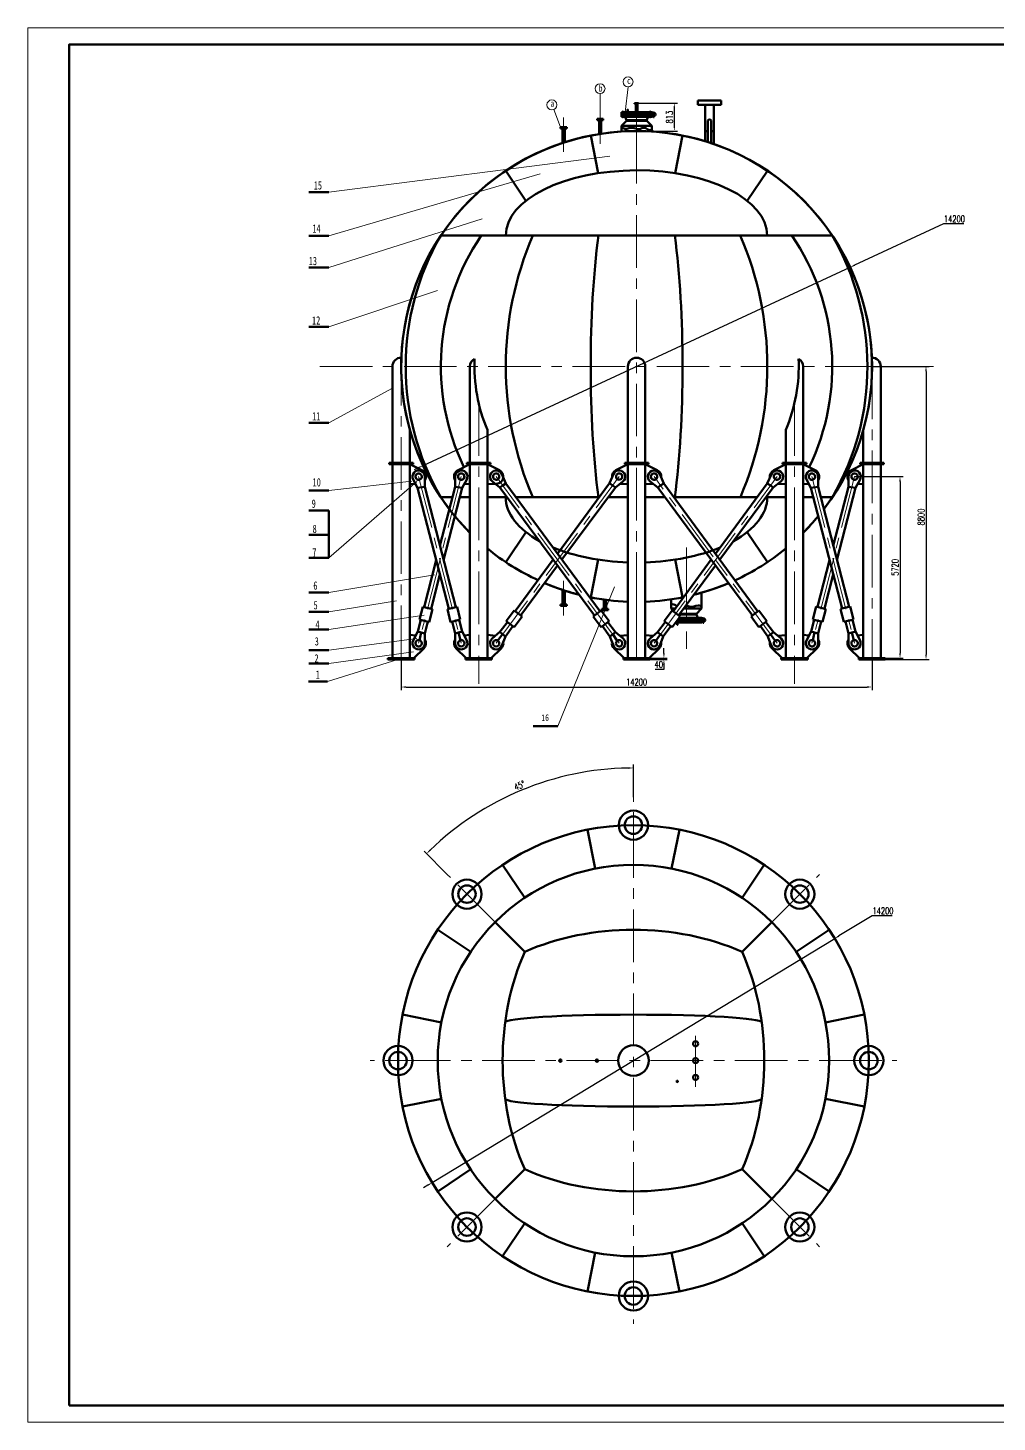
# Model space of a CAD drawing. Header units: millimetres. Extents: x 29964 to 31153, y 1868 to 2709.
# Drawn here: x 29964 to 30549, y 1868 to 2709 of the extents above; entities that cross this region are included whole.
import ezdxf

# ---------------------------------------------------------------- set-up
doc = ezdxf.new("R2010")
doc.units = ezdxf.units.MM
doc.linetypes.add('CENTER', pattern=[50.8, 31.75, -6.35, 6.35, -6.35])
doc.layers.get('0').update_dxf_attribs({"lineweight": 18})
doc.layers.get('Defpoints').update_dxf_attribs({"lineweight": 18})
for name, color, linetype, lineweight in [('中心线', 80, 'CENTER', 18), ('尺寸线', 7, 'Continuous', 18), ('文字', 7, 'Continuous', 18), ('轮廓线', 170, 'Continuous', 50)]:
    doc.layers.add(name, color=color, linetype=linetype, lineweight=lineweight)
doc.styles.add('技术说明', font='txt.shx', dxfattribs={"width": 0.7, "height": 4, "bigfont": 'gbcbig.shx'})
doc.styles.add('技术说明文字', font='txt.shx', dxfattribs={"width": 0.7, "height": 4})
doc.styles.add('标住', font='txt.shx', dxfattribs={"width": 0.7, "height": 5, "bigfont": 'gbcbig.shx'})
doc.dimstyles.new('副本 ISO-25', dxfattribs={"dimtxt": 4, "dimasz": 3, "dimexe": 2, "dimexo": 0, "dimgap": 1, "dimtad": 1, "dimtoh": 1, "dimdsep": 46, "dimtxsty": '技术说明文字', "dimcen": 0, "dimadec": 0, "dimazin": 0, "dimtfac": 1, "dimtmove": 0, "dimatfit": 3, "dimfxl": 0, "dimarcsym": 0})

# ---------------------------------------------------------------- blocks, each defined once
blk = doc.blocks.new('*D18')
at = {"layer": 'Defpoints', "color": 0}
for p in [(30473.09, 2505.12), (30481.09, 2328.32), (30505.66, 2328.32)]:
    blk.add_point(p, dxfattribs=at)
at = {"layer": '尺寸线', "color": 0, "lineweight": -2}
for p, q in [((30473.09, 2505.12), (30507.66, 2505.12)), ((30505.66, 2502.12), (30505.66, 2331.32)), ((30481.09, 2328.32), (30507.66, 2328.32))]:
    blk.add_line(p, q, dxfattribs=at)
at = {"layer": '尺寸线', "color": 0}
for points in [[(30505.16, 2502.12), (30506.16, 2502.12), (30505.66, 2505.12)], [(30505.16, 2331.32), (30506.16, 2331.32), (30505.66, 2328.32)]]:
    blk.add_solid(points, dxfattribs=at)
at = {"layer": '尺寸线', "color": 0, "insert": (30502.66, 2414.28), "char_height": 4, "attachment_point": 5, "rotation": 90, "style": '技术说明文字'}
blk.add_mtext('8800', dxfattribs=at)
blk = doc.blocks.new('*D19')
at = {"layer": 'Defpoints', "color": 0}
for p in [(30459.89, 2564.93), (30202.3, 2445.31)]:
    blk.add_point(p, dxfattribs=at)
at = {"layer": '尺寸线', "color": 0, "lineweight": -2}
for p, q in [((30516.19, 2591.07), (30462.61, 2566.19)), ((30528.39, 2591.07), (30516.19, 2591.07)), ((30202.3, 2445.31), (30459.89, 2564.93)), ((30199.58, 2444.05), (30196.86, 2442.79))]:
    blk.add_line(p, q, dxfattribs=at)
at = {"layer": '尺寸线', "color": 0}
for points in [[(30462.4, 2566.64), (30462.82, 2565.74), (30459.89, 2564.93)], [(30199.37, 2444.5), (30199.79, 2443.6), (30202.3, 2445.31)]]:
    blk.add_solid(points, dxfattribs=at)
at = {"layer": '尺寸线', "color": 0, "insert": (30522.79, 2594.07), "char_height": 4, "attachment_point": 5, "style": '技术说明文字'}
blk.add_mtext('14200', dxfattribs=at)
blk = doc.blocks.new('*D20')
at = {"layer": 'Defpoints', "color": 0}
for p in [(30462.57, 2438.66), (30481.09, 2329.12), (30489.98, 2329.12)]:
    blk.add_point(p, dxfattribs=at)
at = {"layer": '尺寸线', "color": 0, "lineweight": -2}
for p, q in [((30462.57, 2438.66), (30491.98, 2438.66)), ((30489.98, 2435.66), (30489.98, 2332.12)), ((30481.09, 2329.12), (30491.98, 2329.12))]:
    blk.add_line(p, q, dxfattribs=at)
at = {"layer": '尺寸线', "color": 0}
for points in [[(30489.48, 2435.66), (30490.48, 2435.66), (30489.98, 2438.66)], [(30489.48, 2332.12), (30490.48, 2332.12), (30489.98, 2329.12)]]:
    blk.add_solid(points, dxfattribs=at)
at = {"layer": '尺寸线', "color": 0, "insert": (30486.98, 2383.89), "char_height": 4, "attachment_point": 5, "rotation": 90, "style": '技术说明文字'}
blk.add_mtext('5720', dxfattribs=at)
blk = doc.blocks.new('*D21')
at = {"layer": 'Defpoints', "color": 0}
for p in [(30339.09, 2329.12), (30339.09, 2328.32), (30347.57, 2328.32)]:
    blk.add_point(p, dxfattribs=at)
at = {"layer": '尺寸线', "color": 0, "lineweight": -2}
for p, q in [((30347.57, 2332.12), (30347.57, 2335.12)), ((30339.09, 2329.12), (30349.57, 2329.12)), ((30339.09, 2328.32), (30349.57, 2328.32)), ((30347.57, 2322.32), (30342.37, 2322.32)), ((30347.57, 2329.12), (30347.57, 2328.32)), ((30347.57, 2325.32), (30347.57, 2322.32))]:
    blk.add_line(p, q, dxfattribs=at)
at = {"layer": '尺寸线', "color": 0}
for points in [[(30347.07, 2332.12), (30348.07, 2332.12), (30347.57, 2329.12)], [(30347.07, 2325.32), (30348.07, 2325.32), (30347.57, 2328.32)]]:
    blk.add_solid(points, dxfattribs=at)
at = {"layer": '尺寸线', "color": 0, "insert": (30344.47, 2325.32), "char_height": 4, "attachment_point": 5, "style": '技术说明文字'}
blk.add_mtext('40', dxfattribs=at)
blk = doc.blocks.new('*D22')
at = {"layer": 'Defpoints', "color": 0}
for p in [(30189.09, 2329.12), (30473.09, 2329.12), (30473.09, 2311.75)]:
    blk.add_point(p, dxfattribs=at)
at = {"layer": '尺寸线', "color": 0, "lineweight": -2}
for p, q in [((30189.09, 2329.12), (30189.09, 2309.75)), ((30473.09, 2329.12), (30473.09, 2309.75)), ((30192.09, 2311.75), (30470.09, 2311.75))]:
    blk.add_line(p, q, dxfattribs=at)
at = {"layer": '尺寸线', "color": 0}
for points in [[(30192.09, 2312.25), (30192.09, 2311.25), (30189.09, 2311.75)], [(30470.09, 2312.25), (30470.09, 2311.25), (30473.09, 2311.75)]]:
    blk.add_solid(points, dxfattribs=at)
at = {"layer": '尺寸线', "color": 0, "insert": (30331.09, 2314.75), "char_height": 4, "attachment_point": 5, "style": '技术说明文字'}
blk.add_mtext('14200', dxfattribs=at)
blk = doc.blocks.new('*D23')
at = {"layer": 'Defpoints', "color": 0}
for p in [(30283.5, 2256.89), (30329.18, 2245.26), (30329.18, 2204.48), (30216.85, 2198.73), (30245.69, 2169.9)]:
    blk.add_point(p, dxfattribs=at)
at = {"layer": '尺寸线', "color": 0, "lineweight": -2}
for p, q in [((30329.18, 2245.26), (30329.18, 2264.91)), ((30216.85, 2198.73), (30202.96, 2212.63))]:
    blk.add_line(p, q, dxfattribs=at)
blk.add_arc((30329.18, 2086.41), 176.49, 90.97391, 134.02609, dxfattribs=at)
at = {"layer": '尺寸线', "color": 0}
for points in [[(30326.17, 2263.38), (30326.18, 2262.38), (30329.18, 2262.91)], [(30206.87, 2212.96), (30206.17, 2213.67), (30204.38, 2211.21)]]:
    blk.add_solid(points, dxfattribs=at)
at = {"layer": '尺寸线', "color": 0, "insert": (30260.45, 2252.34), "char_height": 4, "attachment_point": 5, "rotation": 22.5, "style": '技术说明文字'}
blk.add_mtext('45°', dxfattribs=at)
blk = doc.blocks.new('*D24')
at = {"layer": 'Defpoints', "color": 0}
for p in [(30331.09, 2663.92), (30331.09, 2647.12), (30353.85, 2647.12)]:
    blk.add_point(p, dxfattribs=at)
at = {"layer": '尺寸线', "color": 0, "lineweight": -2}
for p, q in [((30331.09, 2663.92), (30355.85, 2663.92)), ((30353.85, 2660.92), (30353.85, 2650.12)), ((30331.09, 2647.12), (30355.85, 2647.12))]:
    blk.add_line(p, q, dxfattribs=at)
at = {"layer": '尺寸线', "color": 0}
for points in [[(30353.35, 2660.92), (30354.35, 2660.92), (30353.85, 2663.92)], [(30353.35, 2650.12), (30354.35, 2650.12), (30353.85, 2647.12)]]:
    blk.add_solid(points, dxfattribs=at)
at = {"layer": '尺寸线', "color": 0, "insert": (30350.85, 2655.52), "char_height": 4, "attachment_point": 5, "rotation": 90, "style": '技术说明文字'}
blk.add_mtext('813', dxfattribs=at)
blk = doc.blocks.new('*D41')
at = {"layer": 'Defpoints', "color": 0}
for p in [(30450.61, 2160.02), (30207.75, 2012.8)]:
    blk.add_point(p, dxfattribs=at)
at = {"layer": '文字', "color": 0, "lineweight": -2}
for p, q in [((30473.12, 2173.67), (30453.17, 2161.58)), ((30485.32, 2173.67), (30473.12, 2173.67)), ((30207.75, 2012.8), (30450.61, 2160.02)), ((30205.18, 2011.24), (30202.62, 2009.69))]:
    blk.add_line(p, q, dxfattribs=at)
at = {"layer": '文字', "color": 0}
for points in [[(30452.91, 2162.01), (30453.43, 2161.15), (30450.61, 2160.02)], [(30204.92, 2011.67), (30205.44, 2010.82), (30207.75, 2012.8)]]:
    blk.add_solid(points, dxfattribs=at)
at = {"layer": '文字', "color": 0, "insert": (30479.72, 2176.67), "char_height": 4, "attachment_point": 5, "style": '技术说明文字'}
blk.add_mtext('14200', dxfattribs=at)

msp = doc.modelspace()

# ---------------------------------------------------------------- linework, layer by layer
for p, q in [((30309.098, 2654.41), (30309.098, 2669.608)), ((30324.253, 2658.563), (30325.937, 2673.766)), ((30285.213, 2649.434), (30281.08, 2660.085)), ((30315.002, 2632.048), (30145.424, 2610.315)), ((30272.837, 2621.332), (30145.424, 2583.882)), ((30237.984, 2594.137), (30145.424, 2564.838)), ((30210.96, 2550.953), (30145.424, 2529.058)), ((30183.834, 2491.985), (30145.424, 2471.075)), ((30195.482, 2435.83), (30145.424, 2430.308)), ((30198.449, 2435.69), (30145.424, 2389.694)), ((30209.159, 2379.468), (30145.424, 2368.714)), ((30186.198, 2363.812), (30145.424, 2357.153)), ((30202.969, 2355.054), (30145.424, 2346.339)), ((30198.627, 2340.962), (30145.424, 2333.905)), ((30196.457, 2332.867), (30145.424, 2325.945)), ((30187.041, 2328.319), (30144.728, 2315.084))]:
    msp.add_line(p, q)
msp.add_lwpolyline([(29963.923, 1868.331), (31152.923, 1868.331), (31152.923, 2709.331), (29963.923, 2709.331)], close=True)
for centre in [(30309.059, 2672.674), (30325.937, 2676.766), (30279.994, 2662.881)]:
    msp.add_circle(centre, 3)
at = {"layer": '中心线'}
for p, q in [((30309.098, 2639.444), (30309.098, 2660.298)), ((30322.863, 2659.4), (30322.863, 2654.862)), ((30325.687, 2660.492), (30325.687, 2658.15)), ((30331.087, 2647.119), (30331.087, 2663.921)), ((30339.312, 2659.4), (30339.312, 2654.862)), ((30341.461, 2658.486), (30341.461, 2654.792)), ((30287.095, 2634.468), (30287.095, 2655.321)), ((30340.492, 2657.061), (30342.074, 2657.061)), ((30331.094, 2647.119), (30331.094, 2363.119)), ((30140, 2505.119), (30510.239, 2505.119)), ((30189.094, 2329.119), (30189.094, 2505.119)), ((30473.094, 2505.119), (30473.094, 2313.702)), ((30235.852, 2482.941), (30235.852, 2313.702)), ((30426.335, 2482.941), (30426.335, 2313.702)), ((30199.621, 2438.661), (30225.316, 2338.148)), ((30225.324, 2438.661), (30199.629, 2338.148)), ((30320.566, 2338.119), (30246.38, 2438.661)), ((30246.388, 2338.148), (30320.573, 2438.69)), ((30341.621, 2338.119), (30415.807, 2438.661)), ((30377.339, 2390.254), (30341.621, 2438.661)), ((30436.863, 2438.661), (30462.558, 2338.148)), ((30462.566, 2438.661), (30436.871, 2338.148)), ((30361.094, 2395.992), (30361.094, 2334.853)), ((30415.807, 2338.119), (30378.714, 2388.39)), ((30287.095, 2375.771), (30287.095, 2354.918)), ((30311.97, 2364.858), (30311.97, 2358.198)), ((30361.094, 2366.325), (30361.094, 2350.745)), ((30311.97, 2349.769), (30311.97, 2349.579)), ((30355.694, 2348.813), (30355.694, 2351.156)), ((30370.501, 2352.067), (30372.084, 2352.067)), ((30371.47, 2353.491), (30371.47, 2349.797)), ((30329.177, 2204.48), (30329.177, 2245.261)), ((30329.177, 2228.411), (30329.177, 1944.411)), ((30245.69, 2169.898), (30216.854, 2198.735)), ((30412.664, 2169.898), (30441.501, 2198.735)), ((30366.673, 2101.32), (30366.673, 2070.659)), ((30211.109, 2086.411), (30170.328, 2086.411)), ((30187.177, 2086.411), (30471.177, 2086.411)), ((30447.246, 2086.411), (30488.027, 2086.411)), ((30245.69, 2002.924), (30216.854, 1974.088)), ((30412.664, 2002.924), (30441.501, 1974.088)), ((30329.177, 1968.343), (30329.177, 1927.562))]:
    msp.add_line(p, q, dxfattribs=at)
at = {"layer": '尺寸线'}
msp.add_line((30331.094, 2363.119), (30331.094, 2329.119), dxfattribs=at)
at = {"layer": '文字'}
msp.add_line((30317.802, 2372.163), (30283.551, 2288.166), dxfattribs=at)
at = {"layer": '轮廓线'}
for p, q in [((30321.895, 2657.197), (30321.895, 2658.563)), ((30321.895, 2658.563), (30331.087, 2658.563)), ((30325.527, 2658.563), (30325.527, 2659.846)), ((30325.527, 2659.846), (30325.847, 2659.846)), ((30325.847, 2659.846), (30325.847, 2658.563)), ((30330.607, 2663.921), (30329.869, 2663.921)), ((30329.869, 2663.921), (30329.869, 2663.473)), ((30329.869, 2663.473), (30331.087, 2663.473)), ((30330.607, 2663.921), (30331.087, 2663.921)), ((30330.607, 2658.563), (30330.607, 2663.473)), ((30331.087, 2658.563), (30330.607, 2658.563)), ((30331.567, 2663.921), (30331.087, 2663.921)), ((30332.305, 2663.473), (30331.087, 2663.473)), ((30340.28, 2658.563), (30331.087, 2658.563)), ((30331.567, 2663.921), (30332.305, 2663.921)), ((30331.567, 2658.563), (30331.567, 2663.473)), ((30332.305, 2663.921), (30332.305, 2663.473)), ((30340.276, 2658.561), (30341.793, 2658.052)), ((30340.28, 2657.197), (30340.28, 2658.563)), ((30372.543, 2665.477), (30368.037, 2665.477)), ((30368.037, 2665.477), (30368.037, 2662.861)), ((30368.037, 2662.861), (30372.543, 2662.861)), ((30372.543, 2665.477), (30377.646, 2665.477)), ((30372.543, 2662.861), (30372.543, 2640.935)), ((30377.646, 2662.861), (30372.543, 2662.861)), ((30377.646, 2665.477), (30382.152, 2665.477)), ((30377.646, 2662.861), (30377.646, 2639.272)), ((30382.152, 2662.861), (30377.646, 2662.861)), ((30382.152, 2665.477), (30382.152, 2662.861)), ((30286.415, 2649.434), (30285.213, 2649.434)), ((30285.213, 2649.434), (30285.213, 2648.736)), ((30287.776, 2649.434), (30286.415, 2649.434)), ((30287.776, 2649.434), (30288.977, 2649.434)), ((30288.977, 2649.434), (30288.977, 2648.736)), ((30308.417, 2654.41), (30307.216, 2654.41)), ((30307.216, 2654.41), (30307.216, 2653.713)), ((30307.216, 2653.713), (30308.417, 2653.713)), ((30309.778, 2654.41), (30308.417, 2654.41)), ((30308.417, 2653.713), (30308.417, 2645.297)), ((30308.417, 2653.713), (30309.778, 2653.713)), ((30308.417, 2649.469), (30308.818, 2649.469)), ((30308.818, 2645.361), (30308.818, 2651.082)), ((30309.378, 2645.449), (30309.378, 2651.082)), ((30309.378, 2649.469), (30309.778, 2649.469)), ((30309.778, 2654.41), (30310.98, 2654.41)), ((30309.778, 2653.713), (30309.778, 2645.51)), ((30310.98, 2653.713), (30309.778, 2653.713)), ((30310.98, 2654.41), (30310.98, 2653.713)), ((30323.708, 2657.197), (30321.895, 2657.197)), ((30331.095, 2657.107), (30321.895, 2657.107)), ((30321.895, 2657.107), (30321.895, 2655.741)), ((30323.708, 2657.067), (30321.895, 2657.067)), ((30321.895, 2655.741), (30331.087, 2655.741)), ((30324.999, 2653.341), (30321.895, 2650.237)), ((30321.895, 2646.821), (30321.895, 2650.237)), ((30321.895, 2650.237), (30340.295, 2650.237)), ((30323.708, 2657.107), (30323.708, 2657.197)), ((30323.708, 2657.197), (30331.087, 2657.197)), ((30323.708, 2657.107), (30323.708, 2657.067)), ((30324.999, 2653.741), (30324.165, 2655.741)), ((30324.999, 2653.341), (30324.999, 2653.741)), ((30324.999, 2653.741), (30337.191, 2653.741)), ((30331.095, 2653.341), (30324.999, 2653.341)), ((30331.08, 2657.107), (30340.28, 2657.107)), ((30338.466, 2657.197), (30331.087, 2657.197)), ((30340.28, 2655.741), (30331.087, 2655.741)), ((30331.095, 2653.341), (30337.191, 2653.341)), ((30337.191, 2653.788), (30338.009, 2655.794)), ((30337.191, 2653.741), (30337.191, 2653.341)), ((30337.191, 2653.341), (30340.295, 2650.237)), ((30338.466, 2657.197), (30340.28, 2657.197)), ((30338.466, 2657.107), (30338.466, 2657.197)), ((30338.466, 2657.067), (30338.466, 2657.107)), ((30338.466, 2657.067), (30340.28, 2657.067)), ((30340.276, 2655.739), (30341.679, 2656.039)), ((30340.28, 2657.107), (30340.28, 2655.741)), ((30340.295, 2650.237), (30340.296, 2646.821)), ((30374.044, 2640.468), (30374.044, 2652.995)), ((30376.144, 2639.784), (30376.144, 2652.995)), ((30285.213, 2648.736), (30286.415, 2648.736)), ((30286.415, 2648.736), (30286.415, 2639.907)), ((30286.415, 2648.736), (30287.776, 2648.736)), ((30286.415, 2644.492), (30286.815, 2644.492)), ((30286.815, 2640.04), (30286.815, 2646.105)), ((30287.375, 2640.222), (30287.375, 2646.105)), ((30287.375, 2644.492), (30287.776, 2644.492)), ((30287.776, 2648.736), (30287.776, 2640.351)), ((30288.977, 2648.736), (30287.776, 2648.736)), ((30303.391, 2644.391), (30307.91, 2621.67)), ((30303.391, 2644.391), (30307.91, 2621.67)), ((30358.796, 2644.391), (30354.277, 2621.67)), ((30358.796, 2644.391), (30354.277, 2621.67)), ((30374.044, 2646.946), (30372.543, 2646.946)), ((30377.646, 2646.946), (30376.144, 2646.946)), ((30252.203, 2623.188), (30264.351, 2605.007)), ((30264.328, 2605.041), (30252.203, 2623.188)), ((30397.855, 2605.055), (30409.977, 2623.204)), ((30145.424, 2610.315), (30133.323, 2610.315)), ((30264.326, 2605.04), (30264.328, 2605.036)), ((30397.827, 2605.013), (30397.825, 2605.01)), ((30397.827, 2605.013), (30397.855, 2605.055)), ((30145.424, 2583.882), (30133.323, 2583.882)), ((30213.025, 2584.01), (30449.067, 2584.153)), ((30331.094, 2584.082), (30354.115, 2584.082)), ((30145.424, 2564.838), (30133.323, 2564.838)), ((30145.424, 2529.058), (30133.323, 2529.058)), ((30183.834, 2505.119), (30183.834, 2329.119)), ((30230.592, 2505.119), (30230.592, 2329.119)), ((30325.834, 2505.119), (30325.834, 2329.119)), ((30336.354, 2505.119), (30336.354, 2329.119)), ((30431.595, 2505.119), (30431.595, 2329.119)), ((30478.354, 2505.119), (30478.354, 2329.119)), ((30145.424, 2471.075), (30133.323, 2471.075)), ((30194.354, 2466.829), (30194.354, 2329.119)), ((30241.112, 2466.829), (30241.112, 2329.119)), ((30421.075, 2466.829), (30421.075, 2329.119)), ((30467.834, 2466.829), (30467.834, 2329.119)), ((30181.901, 2446.124), (30181.901, 2446.902)), ((30181.901, 2446.902), (30189.094, 2446.902)), ((30183.834, 2446.124), (30181.901, 2446.124)), ((30183.834, 2446.124), (30189.094, 2446.124)), ((30196.286, 2446.902), (30189.094, 2446.902)), ((30194.354, 2446.124), (30189.094, 2446.124)), ((30194.354, 2446.124), (30201.552, 2442.553)), ((30194.354, 2446.124), (30196.286, 2446.124)), ((30196.286, 2446.124), (30196.286, 2446.902)), ((30230.592, 2446.124), (30223.394, 2442.553)), ((30230.592, 2446.124), (30223.394, 2442.553)), ((30228.659, 2446.124), (30228.659, 2446.902)), ((30228.659, 2446.902), (30235.852, 2446.902)), ((30230.592, 2446.124), (30228.659, 2446.124)), ((30230.592, 2446.124), (30235.852, 2446.124)), ((30243.045, 2446.902), (30235.852, 2446.902)), ((30241.112, 2446.124), (30235.852, 2446.124)), ((30241.112, 2446.124), (30248.31, 2442.553)), ((30241.112, 2446.124), (30243.045, 2446.124)), ((30243.045, 2446.124), (30243.045, 2446.902)), ((30252.241, 2434.586), (30249.776, 2440.162)), ((30314.713, 2434.615), (30317.177, 2440.191)), ((30325.841, 2446.153), (30318.643, 2442.582)), ((30323.901, 2446.124), (30323.901, 2446.902)), ((30323.901, 2446.902), (30331.094, 2446.902)), ((30325.834, 2446.124), (30323.901, 2446.124)), ((30325.834, 2446.124), (30331.094, 2446.124)), ((30338.286, 2446.902), (30331.094, 2446.902)), ((30336.354, 2446.124), (30331.094, 2446.124)), ((30336.354, 2446.124), (30343.552, 2442.553)), ((30336.354, 2446.124), (30343.552, 2442.553)), ((30336.354, 2446.124), (30338.286, 2446.124)), ((30338.286, 2446.124), (30338.286, 2446.902)), ((30347.482, 2434.586), (30345.018, 2440.162)), ((30409.947, 2434.586), (30412.411, 2440.162)), ((30421.075, 2446.124), (30413.877, 2442.553)), ((30419.142, 2446.124), (30419.142, 2446.902)), ((30419.142, 2446.902), (30426.335, 2446.902)), ((30421.075, 2446.124), (30419.142, 2446.124)), ((30421.075, 2446.124), (30426.335, 2446.124)), ((30433.528, 2446.902), (30426.335, 2446.902)), ((30431.595, 2446.124), (30426.335, 2446.124)), ((30431.595, 2446.124), (30438.794, 2442.553)), ((30431.595, 2446.124), (30433.528, 2446.124)), ((30433.528, 2446.124), (30433.528, 2446.902)), ((30467.834, 2446.124), (30460.635, 2442.553)), ((30465.901, 2446.124), (30465.901, 2446.902)), ((30465.901, 2446.902), (30473.094, 2446.902)), ((30467.834, 2446.124), (30465.901, 2446.124)), ((30467.834, 2446.124), (30473.094, 2446.124)), ((30480.286, 2446.902), (30473.094, 2446.902)), ((30478.354, 2446.124), (30473.094, 2446.124)), ((30478.354, 2446.124), (30480.286, 2446.124)), ((30480.286, 2446.124), (30480.286, 2446.902)), ((30194.354, 2434.008), (30197.768, 2434.204)), ((30196.334, 2436.935), (30199.033, 2431.793)), ((30199.033, 2431.793), (30203.295, 2432.54)), ((30199.033, 2431.793), (30217.815, 2358.942)), ((30203.295, 2432.54), (30203.335, 2438.637)), ((30203.295, 2432.54), (30222.004, 2359.998)), ((30221.651, 2432.54), (30212.473, 2396.954)), ((30225.912, 2431.793), (30214.702, 2388.31)), ((30221.651, 2432.54), (30221.611, 2438.637)), ((30225.912, 2431.793), (30221.651, 2432.54)), ((30228.612, 2436.935), (30225.912, 2431.793)), ((30230.592, 2434.008), (30227.178, 2434.204)), ((30230.592, 2434.008), (30227.178, 2434.204)), ((30241.112, 2434.008), (30246.629, 2434.325)), ((30244.09, 2435.738), (30248.661, 2432.156)), ((30248.661, 2432.156), (30250.563, 2433.447)), ((30305.733, 2354.955), (30248.661, 2432.156)), ((30250.563, 2433.447), (30252.241, 2434.586)), ((30309.023, 2357.388), (30252.241, 2434.586)), ((30283.466, 2392.133), (30314.713, 2434.615)), ((30286.068, 2388.596), (30318.292, 2432.185)), ((30316.39, 2433.476), (30314.713, 2434.615)), ((30318.292, 2432.185), (30316.39, 2433.476)), ((30322.864, 2435.767), (30318.292, 2432.185)), ((30325.841, 2434.037), (30321.009, 2434.314)), ((30336.354, 2434.008), (30341.186, 2434.285)), ((30336.354, 2434.008), (30341.186, 2434.285)), ((30339.331, 2435.738), (30343.903, 2432.156)), ((30343.903, 2432.156), (30345.804, 2433.447)), ((30400.975, 2354.955), (30343.903, 2432.156)), ((30345.804, 2433.447), (30347.482, 2434.586)), ((30404.264, 2357.388), (30347.482, 2434.586)), ((30378.714, 2392.124), (30409.947, 2434.586)), ((30381.317, 2388.586), (30413.526, 2432.156)), ((30411.624, 2433.447), (30409.947, 2434.586)), ((30413.526, 2432.156), (30411.624, 2433.447)), ((30418.098, 2435.738), (30413.526, 2432.156)), ((30421.075, 2434.008), (30416.243, 2434.285)), ((30431.595, 2434.008), (30435.009, 2434.204)), ((30433.575, 2436.935), (30436.275, 2431.793)), ((30436.275, 2431.793), (30440.536, 2432.54)), ((30436.275, 2431.793), (30455.036, 2359.021)), ((30440.536, 2432.54), (30440.576, 2438.637)), ((30440.536, 2432.54), (30459.225, 2360.08)), ((30458.893, 2432.54), (30449.714, 2396.954)), ((30463.154, 2431.793), (30451.944, 2388.31)), ((30458.893, 2432.54), (30458.853, 2438.637)), ((30463.154, 2431.793), (30458.893, 2432.54)), ((30465.854, 2436.935), (30463.154, 2431.793)), ((30467.834, 2434.008), (30464.42, 2434.204)), ((30145.424, 2430.308), (30133.323, 2430.308)), ((30220.033, 2426.267), (30212.998, 2426.268)), ((30224.488, 2426.268), (30230.592, 2426.27)), ((30241.112, 2426.273), (30253.007, 2426.277)), ((30258.351, 2426.279), (30308.593, 2426.295)), ((30313.939, 2426.296), (30325.834, 2426.3)), ((30336.354, 2426.304), (30348.227, 2426.307)), ((30353.57, 2426.309), (30403.871, 2426.325)), ((30409.217, 2426.327), (30421.075, 2426.331)), ((30431.595, 2426.334), (30437.682, 2426.336)), ((30442.136, 2426.337), (30449.189, 2426.34)), ((30145.424, 2418.165), (30133.323, 2418.165)), ((30145.424, 2418.165), (30145.424, 2389.694)), ((30252.232, 2387.146), (30264.402, 2405.313)), ((30145.424, 2403.627), (30133.323, 2403.627)), ((30409.985, 2387.051), (30397.836, 2405.232)), ((30145.424, 2389.694), (30133.323, 2389.694)), ((30257.931, 2357.417), (30280.864, 2388.596)), ((30303.391, 2365.848), (30307.91, 2388.569)), ((30307.91, 2388.568), (30303.391, 2365.848)), ((30303.391, 2365.848), (30307.91, 2388.568)), ((30353.165, 2357.388), (30376.112, 2388.586)), ((30354.277, 2388.569), (30358.796, 2365.848)), ((30358.796, 2365.848), (30354.277, 2388.569)), ((30358.796, 2365.848), (30354.277, 2388.568)), ((30210.244, 2388.31), (30202.941, 2359.998)), ((30261.22, 2354.984), (30283.466, 2385.076)), ((30356.454, 2354.955), (30378.714, 2385.066)), ((30447.485, 2388.31), (30440.199, 2360.059)), ((30212.473, 2379.664), (30207.131, 2358.942)), ((30449.714, 2379.664), (30444.389, 2359.006)), ((30145.424, 2368.714), (30133.323, 2368.714)), ((30286.415, 2361.503), (30286.415, 2370.331)), ((30286.415, 2365.747), (30286.815, 2365.747)), ((30286.815, 2370.199), (30286.815, 2364.134)), ((30287.375, 2370.017), (30287.375, 2364.134)), ((30287.375, 2365.747), (30287.776, 2365.747)), ((30287.776, 2361.503), (30287.776, 2369.888)), ((30311.29, 2358.896), (30311.29, 2364.507)), ((30311.69, 2364.451), (30311.69, 2361.527)), ((30312.25, 2364.375), (30312.25, 2361.527)), ((30312.651, 2358.896), (30312.651, 2364.322)), ((30351.886, 2359.071), (30351.864, 2364.647)), ((30370.286, 2359.071), (30370.286, 2368.635)), ((30145.424, 2357.153), (30133.323, 2357.153)), ((30202.181, 2360.19), (30200.212, 2352.404)), ((30202.181, 2360.19), (30207.994, 2358.724)), ((30207.987, 2358.697), (30206.027, 2350.922)), ((30222.765, 2360.19), (30216.952, 2358.724)), ((30216.958, 2358.697), (30218.919, 2350.922)), ((30222.765, 2360.19), (30224.733, 2352.404)), ((30257.276, 2357.901), (30252.496, 2351.447)), ((30257.276, 2357.901), (30262.096, 2354.336)), ((30285.213, 2360.805), (30285.213, 2361.503)), ((30285.213, 2361.503), (30286.415, 2361.503)), ((30286.415, 2360.805), (30285.213, 2360.805)), ((30286.415, 2361.503), (30287.776, 2361.503)), ((30287.776, 2360.805), (30286.415, 2360.805)), ((30288.977, 2361.503), (30287.776, 2361.503)), ((30287.776, 2360.805), (30288.977, 2360.805)), ((30288.977, 2360.805), (30288.977, 2361.503)), ((30309.677, 2357.872), (30304.857, 2354.307)), ((30309.677, 2357.872), (30314.457, 2351.418)), ((30310.088, 2358.198), (30310.088, 2358.896)), ((30310.088, 2358.896), (30311.29, 2358.896)), ((30311.29, 2358.198), (30310.088, 2358.198)), ((30311.29, 2363.14), (30311.69, 2363.14)), ((30311.29, 2358.896), (30312.651, 2358.896)), ((30312.651, 2358.198), (30311.29, 2358.198)), ((30312.25, 2363.14), (30312.651, 2363.14)), ((30313.852, 2358.896), (30312.651, 2358.896)), ((30312.651, 2358.198), (30313.852, 2358.198)), ((30313.852, 2358.198), (30313.852, 2358.896)), ((30352.51, 2357.872), (30347.73, 2351.418)), ((30354.403, 2359.071), (30351.886, 2359.071)), ((30353.336, 2357.621), (30351.886, 2359.071)), ((30352.51, 2357.872), (30357.33, 2354.307)), ((30367.182, 2355.567), (30356.906, 2355.567)), ((30361.086, 2355.967), (30357.202, 2355.967)), ((30370.286, 2359.071), (30359.497, 2359.071)), ((30361.086, 2355.967), (30367.182, 2355.967)), ((30367.182, 2355.967), (30370.286, 2359.071)), ((30367.182, 2355.567), (30368.016, 2353.567)), ((30404.919, 2357.872), (30400.099, 2354.307)), ((30404.919, 2357.872), (30409.698, 2351.418)), ((30439.402, 2360.26), (30437.439, 2352.472)), ((30439.402, 2360.26), (30445.217, 2358.797)), ((30445.21, 2358.77), (30443.254, 2350.994)), ((30459.987, 2360.273), (30454.174, 2358.803)), ((30454.181, 2358.776), (30456.147, 2351.003)), ((30459.987, 2360.273), (30461.96, 2352.488)), ((30200.936, 2352.222), (30199.143, 2345.27)), ((30200.212, 2352.404), (30206.03, 2350.937)), ((30205.126, 2351.165), (30203.278, 2343.997)), ((30224.733, 2352.404), (30218.915, 2350.937)), ((30219.82, 2351.165), (30221.668, 2343.997)), ((30224.01, 2352.222), (30225.803, 2345.27)), ((30253.171, 2350.946), (30248.542, 2344.954)), ((30251.924, 2342.256), (30256.439, 2348.516)), ((30252.496, 2351.447), (30257.32, 2347.879)), ((30262.079, 2354.313), (30257.311, 2347.867)), ((30304.874, 2354.284), (30309.642, 2347.838)), ((30314.457, 2351.418), (30309.633, 2347.85)), ((30315.03, 2342.227), (30310.515, 2348.487)), ((30313.782, 2350.917), (30318.411, 2344.925)), ((30348.405, 2350.917), (30343.776, 2344.925)), ((30347.158, 2342.227), (30351.673, 2348.487)), ((30347.73, 2351.418), (30352.554, 2347.85)), ((30348.405, 2350.917), (30348.406, 2350.918)), ((30357.313, 2354.284), (30352.545, 2347.838)), ((30354.695, 2350.745), (30361.094, 2350.745)), ((30355.534, 2350.743), (30355.534, 2349.46)), ((30355.534, 2349.46), (30355.854, 2349.46)), ((30355.706, 2352.111), (30361.094, 2352.111)), ((30361.101, 2352.201), (30355.772, 2352.201)), ((30355.854, 2349.46), (30355.854, 2350.743)), ((30356.782, 2353.567), (30361.094, 2353.567)), ((30361.086, 2352.201), (30370.286, 2352.201)), ((30370.286, 2353.567), (30361.094, 2353.567)), ((30368.473, 2352.111), (30361.094, 2352.111)), ((30370.286, 2350.745), (30361.094, 2350.745)), ((30368.473, 2352.201), (30368.473, 2352.241)), ((30368.473, 2352.241), (30370.286, 2352.241)), ((30368.473, 2352.201), (30368.473, 2352.111)), ((30368.473, 2352.111), (30370.286, 2352.111)), ((30370.286, 2353.567), (30370.286, 2352.241)), ((30370.286, 2353.567), (30371.803, 2353.058)), ((30370.286, 2352.241), (30370.286, 2352.201)), ((30370.286, 2352.111), (30370.286, 2350.745)), ((30370.286, 2350.745), (30371.689, 2351.045)), ((30400.116, 2354.284), (30404.884, 2347.838)), ((30409.698, 2351.418), (30404.875, 2347.85)), ((30410.271, 2342.227), (30405.756, 2348.487)), ((30409.024, 2350.917), (30413.653, 2344.925)), ((30438.193, 2352.283), (30436.384, 2345.27)), ((30437.439, 2352.472), (30443.258, 2351.009)), ((30442.384, 2351.229), (30440.519, 2343.997)), ((30461.96, 2352.488), (30456.143, 2351.017)), ((30457.041, 2351.244), (30458.91, 2343.997)), ((30461.23, 2352.303), (30463.044, 2345.27)), ((30145.424, 2346.339), (30133.323, 2346.339)), ((30194.361, 2343.138), (30197.825, 2342.733)), ((30230.584, 2343.138), (30227.12, 2342.733)), ((30241.12, 2343.138), (30245.97, 2342.571)), ((30325.834, 2343.109), (30320.984, 2342.542)), ((30336.354, 2343.109), (30341.062, 2342.558)), ((30421.075, 2343.109), (30416.367, 2342.558)), ((30431.603, 2343.138), (30435.067, 2342.733)), ((30467.826, 2343.138), (30464.362, 2342.733)), ((30145.424, 2333.905), (30133.323, 2333.905)), ((30196.625, 2329.148), (30202.663, 2335.039)), ((30228.32, 2329.148), (30222.283, 2335.039)), ((30243.384, 2329.148), (30249.421, 2335.039)), ((30323.57, 2329.119), (30317.532, 2335.01)), ((30338.618, 2329.119), (30344.655, 2335.01)), ((30418.811, 2329.119), (30412.774, 2335.01)), ((30433.867, 2329.148), (30439.904, 2335.039)), ((30465.562, 2329.148), (30459.524, 2335.039)), ((30145.424, 2325.945), (30133.323, 2325.945)), ((30181.094, 2329.119), (30181.094, 2328.319)), ((30197.094, 2329.119), (30181.094, 2329.119)), ((30181.094, 2328.319), (30197.094, 2328.319)), ((30197.094, 2328.319), (30197.094, 2329.119)), ((30227.852, 2329.119), (30227.852, 2328.319)), ((30243.852, 2329.119), (30227.852, 2329.119)), ((30227.852, 2328.319), (30243.852, 2328.319)), ((30243.852, 2328.319), (30243.852, 2329.119)), ((30323.094, 2328.319), (30323.094, 2329.119)), ((30323.094, 2329.119), (30339.094, 2329.119)), ((30339.094, 2328.319), (30323.094, 2328.319)), ((30339.094, 2329.119), (30339.094, 2328.319)), ((30418.335, 2328.319), (30418.335, 2329.119)), ((30418.335, 2329.119), (30434.335, 2329.119)), ((30434.335, 2328.319), (30418.335, 2328.319)), ((30434.335, 2329.119), (30434.335, 2328.319)), ((30465.094, 2328.319), (30465.094, 2329.119)), ((30465.094, 2329.119), (30481.094, 2329.119)), ((30481.094, 2328.319), (30465.094, 2328.319)), ((30481.094, 2329.119), (30481.094, 2328.319)), ((30144.728, 2315.084), (30133.224, 2315.084)), ((30283.551, 2288.166), (30268.717, 2288.166)), ((30306.143, 2202.211), (30301.474, 2225.683)), ((30306.143, 2202.211), (30301.474, 2225.683)), ((30352.211, 2202.211), (30356.88, 2225.683)), ((30352.211, 2202.211), (30356.88, 2225.683)), ((30263.582, 2184.582), (30250.286, 2204.48)), ((30263.582, 2184.582), (30250.286, 2204.48)), ((30394.773, 2184.582), (30408.068, 2204.48)), ((30394.773, 2184.582), (30408.068, 2204.48)), ((30263.586, 2184.576), (30263.582, 2184.582)), ((30263.586, 2152.007), (30245.693, 2169.901)), ((30394.767, 2152.007), (30412.661, 2169.902)), ((30231.007, 2152.007), (30211.109, 2165.302)), ((30231.007, 2152.007), (30211.109, 2165.302)), ((30427.348, 2152.007), (30447.246, 2165.302)), ((30427.348, 2152.007), (30447.246, 2165.302)), ((30213.377, 2109.445), (30189.906, 2114.114)), ((30213.377, 2109.445), (30189.906, 2114.114)), ((30444.977, 2109.445), (30468.449, 2114.114)), ((30444.977, 2109.445), (30468.449, 2114.114)), ((30213.377, 2109.445), (30213.377, 2109.445)), ((30213.384, 2109.444), (30213.377, 2109.445)), ((30213.377, 2063.377), (30189.906, 2058.708)), ((30213.377, 2063.377), (30189.906, 2058.708)), ((30444.977, 2063.377), (30468.449, 2058.708)), ((30444.977, 2063.377), (30468.449, 2058.708)), ((30231.007, 2020.816), (30211.109, 2007.52)), ((30231.007, 2020.816), (30211.109, 2007.52)), ((30263.586, 2020.816), (30245.693, 2002.922)), ((30394.767, 2020.816), (30412.661, 2002.921)), ((30427.348, 2020.816), (30447.246, 2007.52)), ((30427.348, 2020.816), (30447.246, 2007.52)), ((30263.582, 1988.241), (30250.286, 1968.343)), ((30263.582, 1988.241), (30250.286, 1968.343)), ((30394.773, 1988.241), (30408.068, 1968.343)), ((30394.773, 1988.241), (30408.068, 1968.343)), ((30306.143, 1970.611), (30301.474, 1947.14)), ((30306.143, 1970.611), (30301.474, 1947.14)), ((30352.211, 1970.611), (30356.88, 1947.14)), ((30352.211, 1970.611), (30356.88, 1947.14))]:
    msp.add_line(p, q, dxfattribs=at)
msp.add_lwpolyline([(29988.923, 1878.331), (31142.923, 1878.331), (31142.923, 2699.331), (29988.923, 2699.331)], close=True, dxfattribs=at)
for points in [[(30342.784, 2440.172, -0.2327966), (30343.528, 2438.661, -1), (30339.715, 2438.661, -0.6223276)], [(30414.645, 2440.172, 0.2327966), (30413.901, 2438.661, 1), (30417.714, 2438.661, 0.6223276)], [(30203.278, 2343.997), (30201.229, 2344.628), (30200.086, 2339.999, -0.2381313), (30201.39, 2338.88, -1), (30197.868, 2337.417, -0.6153376), (30200.086, 2339.999), (30201.229, 2344.628), (30201.081, 2344.674), (30199.143, 2345.27), (30196.334, 2339.86, 1.2808211), (30203.342, 2338.19)], [(30221.668, 2343.997), (30223.717, 2344.628), (30224.859, 2339.999, 0.2381313), (30223.556, 2338.88, 1), (30227.077, 2337.417, 0.6153376), (30224.859, 2339.999), (30223.717, 2344.628), (30223.865, 2344.674), (30225.803, 2345.27), (30228.612, 2339.86, -1.2808211), (30221.603, 2338.19)], [(30251.924, 2342.256), (30250.248, 2343.593), (30247.49, 2339.704, -0.2381313), (30248.294, 2338.184, -1), (30244.481, 2338.113, -0.6153376), (30247.49, 2339.704), (30250.248, 2343.593), (30250.127, 2343.689), (30248.542, 2344.954), (30243.947, 2340.947, 1.2808211), (30249.858, 2336.828)], [(30315.03, 2342.227), (30316.705, 2343.564), (30319.463, 2339.675, 0.2381313), (30318.66, 2338.155, 1), (30322.472, 2338.084, 0.6153376), (30319.463, 2339.675), (30316.705, 2343.564), (30316.826, 2343.66), (30318.411, 2344.925), (30323.006, 2340.918, -1.2808211), (30317.095, 2336.799)], [(30347.158, 2342.227), (30345.482, 2343.564), (30342.724, 2339.675, -0.2381313), (30343.528, 2338.155, -1), (30339.715, 2338.084, -0.6153376), (30342.724, 2339.675), (30345.482, 2343.564), (30345.361, 2343.66), (30343.776, 2344.925), (30339.181, 2340.918, 1.2808211), (30345.092, 2336.799)], [(30343.528, 2338.119, 1), (30339.715, 2338.119, 0.0057908), (30339.715, 2338.075, 0.9884852)], [(30410.271, 2342.227), (30411.947, 2343.564), (30414.705, 2339.675, 0.2381313), (30413.901, 2338.155, 1), (30417.714, 2338.084, 0.6153376), (30414.705, 2339.675), (30411.947, 2343.564), (30412.068, 2343.66), (30413.653, 2344.925), (30418.248, 2340.918, -1.2808211), (30412.337, 2336.799)], [(30440.519, 2343.997), (30438.471, 2344.628), (30437.328, 2339.999, -0.2381313), (30438.632, 2338.88, -1), (30435.11, 2337.417, -0.6153376), (30437.328, 2339.999), (30438.471, 2344.628), (30438.322, 2344.674), (30436.384, 2345.27), (30433.575, 2339.86, 1.2808211), (30440.584, 2338.19)], [(30458.91, 2343.997), (30460.958, 2344.628), (30462.101, 2339.999, 0.2381313), (30460.797, 2338.88, 1), (30464.319, 2337.417, 0.6153376), (30462.101, 2339.999), (30460.958, 2344.628), (30461.106, 2344.674), (30463.044, 2345.27), (30465.854, 2339.86, -1.2808211), (30458.845, 2338.19)]]:
    msp.add_lwpolyline(points, format="xyb", close=True, dxfattribs=at)
for centre, radius in [((30341.461, 2657.061), 0.507), ((30371.47, 2352.067), 0.507), ((30341.621, 2338.119), 1.907), ((30329.177, 2228.411), 8.799), ((30329.177, 2228.411), 5.26), ((30329.177, 2086.411), 142), ((30329.177, 2086.411), 118.069), ((30228.768, 2186.82), 8.799), ((30429.586, 2186.82), 8.799), ((30228.768, 2186.82), 5.26), ((30429.586, 2186.82), 5.26), ((30187.177, 2086.411), 8.799), ((30329.177, 2086.411), 9.2), ((30366.673, 2096.568), 1.5), ((30471.177, 2086.411), 8.799), ((30187.177, 2086.411), 5.26), ((30285.179, 2086.411), 0.7), ((30307.181, 2086.411), 0.7), ((30366.673, 2086.411), 1.5), ((30471.177, 2086.411), 5.26), ((30366.673, 2076.255), 1.5), ((30355.633, 2073.872), 0.4), ((30228.768, 1986.002), 8.799), ((30429.586, 1986.002), 8.799), ((30228.768, 1986.002), 5.26), ((30429.586, 1986.002), 5.26), ((30329.177, 1944.411), 8.799), ((30329.177, 1944.411), 5.26)]:
    msp.add_circle(centre, radius, dxfattribs=at)
for centre, radius, start, end in [((30325.687, 2659.846), 0.16, 0, 180), ((30341.461, 2657.061), 1.045, 282.070201, 71.450812), ((30309.098, 2651.082), 0.285, 349.621272, 190.378728), ((30375.094, 2652.995), 1.067, 349.621272, 190.378728), ((30331.094, 2505.119), 142, 322.679977, 217.834328), ((30331.094, 2505.119), 142, 322.679977, 224.947202), ((30287.095, 2646.105), 0.285, 349.621272, 190.378728), ((30349.203, 2505.116), 157.381, 149.914319, 210.066433), ((30352.735, 2505.145), 139.71, 145.625346, 205.807596), ((30451.246, 2505.151), 199.043, 156.649192, 203.350808), ((30210.894, 2505.079), 199.043, 336.683941, 23.385558), ((30309.404, 2505.131), 139.71, 334.205953, 34.409403), ((30312.937, 2505.105), 157.381, 329.968317, 30.12043), ((30189.094, 2505.119), 5.26, 88.938757, 180), ((30235.852, 2505.119), 5.26, 117.602223, 180), ((30331.094, 2505.119), 97.79, 177.267856, 203.051607), ((30331.094, 2505.119), 5.26, 0, 180), ((30331.094, 2505.119), 97.79, 336.948393, 2.732144), ((30426.335, 2505.119), 5.26, 0, 62.397777), ((30473.094, 2505.119), 5.26, 0, 91.061243), ((30199.621, 2438.661), 3.713, 359.622229, 207.698591), ((30199.621, 2438.661), 1.907, 50.940259, 230.940259), ((30199.621, 2438.661), 1.907, 284.518073, 50.940259), ((30199.621, 2438.661), 4.344, 328.363712, 63.612945), ((30225.324, 2438.661), 4.344, 116.387055, 211.636288), ((30225.324, 2438.661), 4.344, 116.387055, 211.636288), ((30225.324, 2438.661), 3.713, 332.301409, 180.377771), ((30225.324, 2438.661), 1.907, 104.839505, 231.26169), ((30225.324, 2438.661), 1.907, 129.059741, 255.481927), ((30225.324, 2438.661), 1.907, 309.059741, 129.059741), ((30225.324, 2438.661), 1.907, 284.839505, 104.839505), ((30246.38, 2438.661), 3.713, 23.842466, 231.918828), ((30246.38, 2438.661), 1.907, 75.160495, 255.160495), ((30246.38, 2438.661), 4.344, 273.288212, 63.612945), ((30246.38, 2438.661), 1.907, 308.73831, 75.160495), ((30320.573, 2438.69), 4.344, 116.387055, 187.416051), ((30320.573, 2438.69), 3.713, 308.081172, 156.157534), ((30320.573, 2438.69), 1.907, 104.839505, 231.26169), ((30320.573, 2438.69), 1.907, 284.839505, 104.839505), ((30341.621, 2438.661), 3.713, 23.842466, 231.918828), ((30341.621, 2438.661), 1.907, 52.419416, 180), ((30341.621, 2438.661), 1.907, 75.160495, 255.160495), ((30341.621, 2438.661), 1.907, 308.73831, 75.160495), ((30341.621, 2438.661), 1.907, 0, 52.419416), ((30341.621, 2438.661), 4.344, 352.583949, 63.612945), ((30341.621, 2438.661), 4.344, 352.583949, 63.612945), ((30341.621, 2438.661), 4.344, 352.583949, 63.612945), ((30415.807, 2438.661), 4.344, 116.387055, 187.416051), ((30415.807, 2438.661), 3.713, 308.081172, 156.157534), ((30415.807, 2438.661), 1.907, 104.839505, 231.26169), ((30415.807, 2438.661), 1.907, 284.839505, 104.839505), ((30436.863, 2438.661), 3.713, 359.622229, 207.698591), ((30436.863, 2438.661), 1.907, 50.940259, 230.940259), ((30436.863, 2438.661), 1.907, 284.518073, 50.940259), ((30436.863, 2438.661), 4.344, 328.363712, 63.612945), ((30462.566, 2438.661), 4.344, 116.387055, 211.636288), ((30462.566, 2438.661), 3.713, 332.301409, 180.377771), ((30462.566, 2438.661), 1.907, 129.059741, 255.481927), ((30462.566, 2438.661), 1.907, 309.059741, 129.059741), ((30199.621, 2438.661), 1.907, 230.940259, 283.359674), ((30225.324, 2438.661), 1.907, 232.420089, 284.839505), ((30225.324, 2438.661), 1.907, 256.640326, 309.059741), ((30246.38, 2438.661), 1.907, 255.160495, 307.579911), ((30320.573, 2438.69), 1.907, 232.420089, 284.839505), ((30341.621, 2438.661), 1.907, 180, 0), ((30341.621, 2438.661), 1.907, 255.160495, 307.579911), ((30415.807, 2438.661), 1.907, 231.26169, 232.420089), ((30415.807, 2438.661), 1.907, 232.420089, 284.839505), ((30436.863, 2438.661), 1.907, 230.940259, 283.359674), ((30462.566, 2438.661), 1.907, 256.640326, 309.059741), ((30331.094, 2505.119), 142, 219.717761, 224.947202), ((30331.094, 2505.119), 142, 315.052798, 320.496377), ((30331.094, 2505.119), 142, 315.052798, 320.286068), ((30331.094, 2505.119), 142, 230.678325, 245.275024), ((30331.094, 2505.119), 142, 230.678325, 245.275024), ((30331.094, 2505.119), 142, 294.72045, 309.321675), ((30331.094, 2505.119), 142, 294.72045, 309.321675), ((30331.094, 2505.119), 142, 246.989862, 255.917614), ((30331.094, 2505.119), 142, 247.47008, 255.281608), ((30331.094, 2505.119), 142, 284.718392, 293.005551), ((30331.094, 2505.119), 142, 284.718392, 292.52992), ((30287.095, 2364.134), 0.285, 169.621272, 10.378728), ((30331.094, 2505.119), 142, 258.464396, 267.87715), ((30331.094, 2505.119), 142, 258.464396, 263.293688), ((30331.094, 2505.119), 142, 272.12285, 281.535604), ((30331.094, 2505.119), 142, 272.12285, 281.535604), ((30331.094, 2505.119), 142, 284.082386, 288.624156), ((30311.97, 2361.527), 0.285, 169.621272, 10.378728), ((30355.694, 2349.46), 0.16, 180, 0), ((30371.47, 2352.067), 1.045, 282.070201, 71.450812), ((30199.629, 2338.148), 4.344, 314.296024, 31.896396), ((30225.316, 2338.148), 4.344, 148.103604, 225.703976), ((30225.316, 2338.148), 4.344, 171.98315, 225.703976), ((30225.316, 2338.148), 4.344, 103.869769, 104.339908), ((30246.388, 2338.148), 4.344, 314.296024, 8.01685), ((30320.566, 2338.119), 4.344, 171.98315, 225.703976), ((30341.621, 2338.119), 3.713, 128.681971, 336.758333), ((30341.621, 2338.119), 3.713, 130.0091, 338.085462), ((30341.621, 2338.119), 1.907, 52.419416, 180), ((30341.621, 2338.119), 1.907, 54.904943, 181.327129), ((30341.621, 2338.119), 1.907, 181.327129, 1.327129), ((30341.621, 2338.119), 1.907, 180, 0), ((30341.621, 2338.119), 1.907, 53.746545, 54.904943), ((30341.621, 2338.119), 1.907, 1.327129, 53.746545), ((30341.621, 2338.119), 1.907, 0, 52.419416), ((30341.621, 2338.119), 4.344, 314.296024, 8.01685), ((30415.807, 2338.119), 4.344, 171.98315, 225.703976), ((30436.871, 2338.148), 4.344, 314.296024, 31.896396), ((30462.558, 2338.148), 4.344, 148.103604, 225.703976)]:
    msp.add_arc(centre, radius, start, end, dxfattribs=at)
for centre, major_axis, ratio, start_param, end_param in [((30331.022, 2584.082), (-78.867, -0.048), 0.4986306, 9.424778, 12.5663706), ((30331.094, 2505.119), (0, 142), 0.1950901, 7.264445, 7.8539816), ((30331.094, 2505.119), (0, 142), 0.1950901, 4.712389, 5.3021621), ((30329.177, 2086.411), (-118.069, 0), 0.6681786, 4.1233404, 5.3014376), ((30329.177, 2086.411), (0, 118.069), 0.6681494, 0.9817219, 2.1598613), ((30329.177, 2109.445), (-77.372, 0), 0.0603347, 3.1415927, 6.2831853)]:
    msp.add_ellipse(centre, major_axis=major_axis, ratio=ratio, start_param=start_param, end_param=end_param, dxfattribs=at)
at = {"layer": '轮廓线', "extrusion": (0, 0, -1)}
for centre, major_axis, ratio, start_param, end_param in [((30331.094, 2505.119), (0, -142), 0.1950901, 7.2651337, 7.8539816), ((30331.094, 2505.119), (0, -142), 0.1950901, 4.712389, 5.3013024), ((30331.022, 2426.157), (-78.867, 0.048), 0.4986306, 11.8292888, 12.5663706), ((30331.022, 2426.157), (-78.867, 0.048), 0.4986306, 9.424778, 10.1579315), ((30331.022, 2426.157), (-78.867, 0.048), 0.4986306, 11.0611042, 11.6873499), ((30331.022, 2426.157), (-78.867, 0.048), 0.4986306, 10.3005914, 10.927616), ((30329.177, 2086.411), (0, 118.069), 0.6681494, 0.9817219, 2.1598615), ((30329.177, 2063.378), (-77.372, 0), 0.0603347, 3.1415927, 6.2831853), ((30329.177, 2086.411), (-118.069, 0), 0.6681786, 4.1233404, 5.3014376)]:
    msp.add_ellipse(centre, major_axis=major_axis, ratio=ratio, start_param=start_param, end_param=end_param, dxfattribs=at)
at = {"layer": '轮廓线', "start_tangent": (0, -1)}
msp.add_spline([(30321.895, 2649.316), (30324.05, 2648.492), (30328.681, 2649.12), (30332.527, 2648.257), (30336.02, 2649.12), (30338.572, 2647.747), (30340.296, 2647.747)], degree=3, dxfattribs=at)
at = {"layer": '轮廓线'}
for points, knots in [([(30355.444, 2360.486), (30354.847, 2360.838), (30353.779, 2361.814), (30352.476, 2361.639), (30351.885, 2361.56)], [15.3393408, 15.3393408, 15.3393408, 15.3393408, 17.417583, 19.1416427, 19.1416427, 19.1416427, 19.1416427]), ([(30370.286, 2359.992), (30370.286, 2360.761), (30366.742, 2361.076), (30364.202, 2359.56), (30361.792, 2360.74), (30360.887, 2360.951)], [0, 0, 0, 0, 2.3067439, 6.9804376, 9.6968591, 9.6968591, 9.6968591, 9.6968591])]:
    msp.add_open_spline(points, degree=3, knots=knots, dxfattribs=at)

# ---------------------------------------------------------------- texts
at = {"attachment_point": 1}
for s, insert, char_height, width, style in [('{\\fSimSun|b0|i0|c134|p2;b}', (30308.263, 2674.928), 4, 13.37709, '技术说明'), ('{\\fSimSun|b0|i0|c134|p2;c}', (30325.312, 2679.577), 4, 3.08997, '技术说明'), ('{\\fSimSun|b0|i0|c134|p2;a}', (30279.115, 2665.783), 4, 3.30371, '技术说明'), ('{\\fSimSun|b0|i0|c134|p2;15}', (30136.349, 2616.832), 5, 7.18974, '标住'), ('{\\fSimSun|b0|i0|c134|p2;14}', (30135.543, 2590.785), 5, 7.22983, '标住'), ('{\\fSimSun|b0|i0|c134|p2;13}', (30133.323, 2571.234), 5, 12.101, '标住'), ('{\\fSimSun|b0|i0|c134|p2;12}', (30135.303, 2535.367), 5, 7.60284, '标住'), ('{\\fSimSun|b0|i0|c134|p2;11}', (30135.355, 2477.554), 5, 7.6623, '标住'), ('{\\fSimSun|b0|i0|c134|p2;10}', (30135.645, 2437.75), 5, 9.7782, '标住'), ('{\\fSimSun|b0|i0|c134|p2;9}', (30135.074, 2424.848), 5, 10.34988, '标住'), ('{\\fSimSun|b0|i0|c134|p2;8}', (30135.652, 2409.678), 5, 9.7716, '标住'), ('{\\fSimSun|b0|i0|c134|p2;7}', (30135.509, 2395.469), 5, 9.91407, '标住'), ('{\\fSimSun|b0|i0|c134|p2;6}', (30136.091, 2375.484), 5, 6.65029, '标住'), ('{\\fSimSun|b0|i0|c134|p2;5}', (30136.223, 2363.606), 5, 9.20055, '标住'), ('{\\fSimSun|b0|i0|c134|p2;4}', (30137.38, 2351.903), 5, 6.21658, '标住'), ('{\\fSimSun|b0|i0|c134|p2;3}', (30136.926, 2341.811), 5, 4.84802, '标住'), ('{\\fSimSun|b0|i0|c134|p2;2}', (30136.801, 2331.532), 5, 6.93944, '标住'), ('{\\fSimSun|b0|i0|c134|p2;1}', (30137.524, 2321.708), 5, 6.79487, '标住')]:
    msp.add_mtext(s, dxfattribs=dict(at, insert=insert, char_height=char_height, width=width, style=style))
at = {"layer": '文字', "insert": (30273.658, 2295.268), "char_height": 4, "width": 5.1715, "attachment_point": 1, "style": '技术说明'}
msp.add_mtext('{\\fSimSun|b0|i0|c134|p2;16}', dxfattribs=at)

# ---------------------------------------------------------------- dimensions: what is measured, and where the dimension line sits
at = {"layer": '尺寸线'}
for base, p1, p2, text, picture, middle in [((30353.849, 2647.119), (30331.087, 2663.921), (30331.094, 2647.119), '813', '*D24', (30350.849, 2655.52)), ((30489.983, 2329.119), (30462.566, 2438.661), (30481.094, 2329.119), '5720', '*D20', (30486.983, 2383.89)), ((30347.567, 2328.319), (30339.094, 2329.119), (30339.094, 2328.319), '40', '*D21', (30344.467, 2325.319))]:
    dim = msp.add_linear_dim(base=base, p1=p1, p2=p2, angle=90, text=text, dimstyle='副本 ISO-25', dxfattribs=at)
    dim.commit()
    dim.dimension.update_dxf_attribs({"geometry": picture, "text_midpoint": middle})
dim = msp.add_diameter_dim_2p(p1=(30202.302, 2445.314), p2=(30459.885, 2564.925), text='14200', dimstyle='副本 ISO-25', dxfattribs=at)
dim.commit()
dim.dimension.update_dxf_attribs({"geometry": '*D19', "text_midpoint": (30522.786, 2591.069), "dimtype": 163})
dim = msp.add_linear_dim(base=(30505.656, 2328.319), p1=(30473.094, 2505.119), p2=(30481.094, 2328.319), angle=90, text='8800', dimstyle='副本 ISO-25', dxfattribs=at)
dim.commit()
dim.dimension.update_dxf_attribs({"geometry": '*D18', "text_midpoint": (30505.656, 2414.283), "dimtype": 160})
dim = msp.add_linear_dim(base=(30473.094, 2311.754), p1=(30189.094, 2329.119), p2=(30473.094, 2329.119), text='14200', dimstyle='副本 ISO-25', dxfattribs=at)
dim.commit()
dim.dimension.update_dxf_attribs({"geometry": '*D22', "text_midpoint": (30331.094, 2314.754)})
dim = msp.add_angular_dim_2l(base=(30283.497, 2256.892), line1=((30329.177, 2204.48), (30329.177, 2245.261)), line2=((30245.69, 2169.898), (30216.854, 2198.735)), dimstyle='副本 ISO-25', dxfattribs=at)
dim.commit()
dim.dimension.update_dxf_attribs({"geometry": '*D23', "text_midpoint": (30260.445, 2252.345)})
at = {"layer": '文字'}
dim = msp.add_diameter_dim_2p(p1=(30207.747, 2012.799), p2=(30450.607, 2160.024), text='14200', dimstyle='副本 ISO-25', dxfattribs=at)
dim.commit()
dim.dimension.update_dxf_attribs({"geometry": '*D41', "text_midpoint": (30479.721, 2173.672), "dimtype": 163})

doc.saveas('drawing.dxf')
